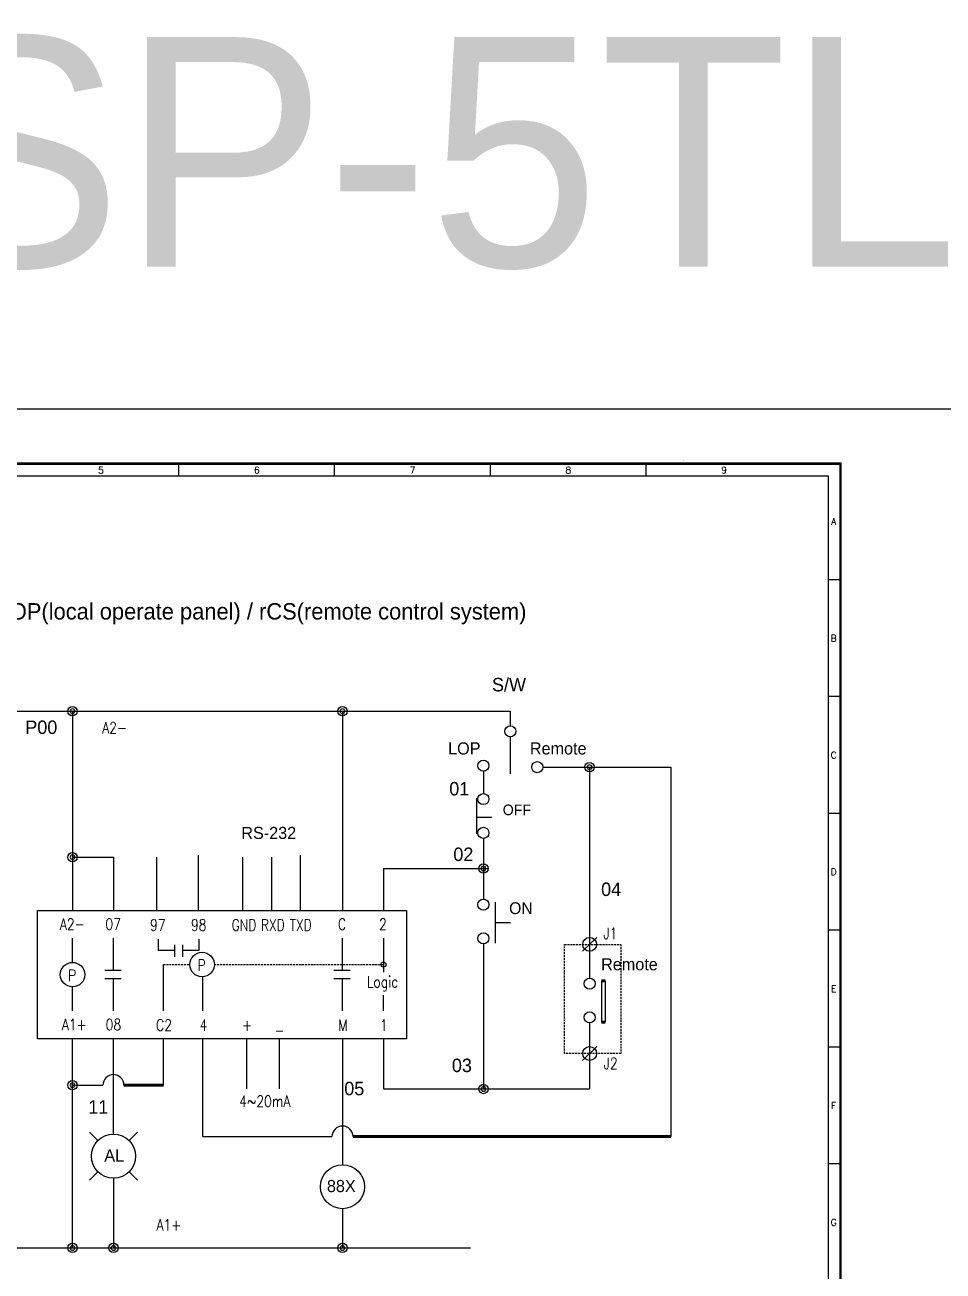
# Model space of a CAD drawing. Header units: millimetres. Extents: x 87 to 927, y 85 to 1088.
# Drawn here: x 279.4 to 515.2, y 767.5 to 1087.5 of the extents above; entities that cross this region are included whole.
import ezdxf
from ezdxf.enums import TextEntityAlignment as Align

# ---------------------------------------------------------------- set-up
doc = ezdxf.new("R2010")
doc.units = ezdxf.units.MM
doc.linetypes.add('DASHED', pattern=[0.75, 0.5, -0.25])
for name, color, linetype in [('10', 1, 'Continuous'), ('20', 2, 'Continuous'), ('30', 3, 'Continuous'), ('4', 133, 'Continuous'), ('70', 7, 'Continuous'), ('ASHADE', 7, 'Continuous')]:
    doc.layers.add(name, color=color, linetype=linetype)
doc.styles.add('ghs', font='NGULIM.TTF')
doc.styles.add('SD', font='ROMAND.shx', dxfattribs={"width": 0.8})
doc.styles.add('SIMPLEX', font='SIMPLEX')

msp = doc.modelspace()

# ---------------------------------------------------------------- linework, layer by layer
for p, q in [((404.026, 904.709), (404.026, 895.232)), ((445.226, 896.917), (445.226, 802.058)), ((397.126, 895.857), (397.126, 890.129)), ((282.623, 860.141), (377.398, 860.141)), ((282.623, 827.146), (282.623, 860.141)), ((377.398, 860.141), (377.398, 827.146)), ((291.623, 846.785), (291.623, 852.981)), ((302.123, 844.658), (302.123, 852.981)), ((313.59, 852.757), (313.59, 849.794)), ((317.79, 851.314), (317.79, 848.24)), ((319.89, 851.314), (319.89, 848.24)), ((324.09, 852.757), (324.09, 849.794)), ((360.925, 844.658), (360.925, 852.981)), ((422.559, 849.644), (426.23, 853.176)), ((317.79, 849.794), (313.59, 849.794)), ((324.09, 849.794), (319.89, 849.794)), ((314.981, 834.306), (314.981, 846.229)), ((304.113, 844.658), (299.913, 844.658)), ((304.113, 842.558), (299.913, 842.558)), ((302.123, 834.306), (302.123, 842.558)), ((362.915, 844.658), (358.715, 844.658)), ((362.915, 842.558), (358.715, 842.558)), ((360.925, 834.306), (360.925, 842.558)), ((291.623, 834.306), (291.623, 840.497)), ((360.925, 834.306), (360.925, 838.395)), ((377.398, 827.146), (282.623, 827.146)), ((422.559, 821.632), (426.23, 825.165)), ((298.127, 801.027), (295.963, 803.192)), ((306.12, 801.027), (308.284, 803.192)), ((298.127, 793.035), (295.963, 790.87)), ((306.12, 793.035), (308.284, 790.87))]:
    msp.add_line(p, q)
at = {"color": 1, "linetype": 'DASHED'}
msp.add_line((314.981, 846.229), (321.746, 846.229), dxfattribs=at)
at = {"lineweight": 60}
for p, q in [((427.427, 842.013), (428.419, 842.013)), ((428.419, 831.45), (427.427, 831.45)), ((304.829, 815.253), (314.949, 815.253)), ((363.642, 802.058), (445.226, 802.058))]:
    msp.add_line(p, q, dxfattribs=at)
msp.add_lwpolyline([(87.106, 988.9), (927.022, 988.9), (927.022, 407.862), (87.106, 407.862)], close=True)
at = {"color": 3, "linetype": 'DASHED'}
msp.add_lwpolyline([(417.959, 851.41), (432.392, 851.41), (432.392, 823.398), (417.959, 823.398)], close=True, dxfattribs=at)
at = {"color": 1}
msp.add_circle((324.89, 846.229), 3.144, dxfattribs=at)
msp.add_circle((291.623, 843.641), 3.144)
for centre in [(302.123, 815.253), (360.937, 802.058)]:
    msp.add_arc(centre, 2.705, 0, 180)
at = {"layer": '10'}
for p, q in [((371.425, 852.981), (371.425, 844.29)), ((325.103, 834.306), (325.103, 843.092)), ((371.425, 834.306), (371.425, 838.395))]:
    msp.add_line(p, q, dxfattribs=at)
at = {"layer": '10', "color": 1, "linetype": 'DASHED'}
msp.add_line((328.034, 846.229), (371.425, 846.229), dxfattribs=at)
at = {"layer": '10'}
msp.add_circle((371.425, 846.229), 0.651, dxfattribs=at)
at = {"layer": '20', "color": 7}
for p, q in [((112.223, 971.728), (485.623, 971.728)), ((485.623, 971.728), (485.623, 733.028))]:
    msp.add_line(p, q, dxfattribs=at)
at = {"layer": '30', "color": 7}
for p, q in [((318.923, 971.728), (318.923, 975.028)), ((358.923, 971.728), (358.923, 975.028)), ((398.923, 971.728), (398.923, 975.028)), ((438.923, 971.728), (438.923, 975.028)), ((488.923, 945.028), (485.623, 945.028)), ((488.923, 915.028), (485.623, 915.028)), ((488.923, 885.028), (485.623, 885.028)), ((488.923, 855.028), (485.623, 855.028)), ((488.923, 825.028), (485.623, 825.028)), ((488.923, 795.028), (485.623, 795.028))]:
    msp.add_line(p, q, dxfattribs=at)
at = {"layer": '4', "color": 0}
for p, q in [((412.367, 896.917), (445.226, 896.917)), ((291.602, 873.798), (302.102, 873.798)), ((371.425, 870.87), (389.076, 870.87)), ((389.076, 870.87), (398.326, 870.87)), ((389.076, 870.87), (398.326, 870.87)), ((291.623, 815.253), (299.418, 815.253)), ((371.437, 814.273), (424.395, 814.273)), ((325.071, 802.058), (358.231, 802.058)), ((270.923, 773.453), (393.831, 773.453))]:
    msp.add_line(p, q, dxfattribs=at)
for centre in [(291.602, 911.275), (360.925, 911.275), (424.395, 896.917), (291.602, 873.798), (397.126, 870.87), (291.602, 815.253), (397.126, 814.273), (291.623, 773.453), (302.11, 773.453), (360.937, 773.453)]:
    msp.add_circle(centre, 1.2, dxfattribs=at)
at = {"layer": '70', "color": 7}
for points in [[(488.923, 705.028), (108.923, 705.028), (108.923, 975.028), (488.923, 975.028)], [(488.623, 705.328), (109.223, 705.328), (109.223, 974.728), (488.623, 974.728)]]:
    msp.add_lwpolyline(points, close=True, dxfattribs=at)
msp.add_solid([(448.382, 975.64), (448.442, 975.64), (448.412, 975.82)], dxfattribs=at)
at = {"layer": 'ASHADE', "ltscale": 2}
for p, q in [((238.38, 911.275), (404.026, 911.275)), ((291.602, 911.275), (291.602, 860.141)), ((360.925, 911.275), (360.925, 860.141)), ((404.026, 911.275), (404.026, 907.554)), ((424.395, 896.917), (424.395, 842.752)), ((395.362, 888.931), (395.362, 879.819)), ((395.362, 884.108), (399.285, 884.108)), ((397.126, 878.62), (397.126, 863.028)), ((302.102, 873.798), (302.102, 860.141)), ((313.159, 873.798), (313.159, 860.141)), ((323.871, 874.329), (323.871, 860.141)), ((335.292, 873.798), (335.292, 860.141)), ((342.681, 873.798), (342.681, 860.141)), ((350.07, 874.329), (350.07, 860.141)), ((371.425, 870.87), (371.425, 860.141)), ((400.159, 862.289), (400.159, 851.726)), ((400.159, 857.007), (404.081, 857.007)), ((397.126, 851.519), (397.126, 814.273)), ((397.126, 851.164), (397.126, 850.265)), ((427.427, 842.013), (427.427, 831.45)), ((428.419, 842.013), (428.419, 831.45)), ((424.395, 831.243), (424.395, 814.273)), ((424.395, 830.888), (424.395, 829.988)), ((291.623, 773.453), (291.623, 827.146)), ((302.123, 802.683), (302.123, 827.146)), ((314.949, 815.253), (314.949, 827.146)), ((325.071, 802.058), (325.071, 827.146)), ((336.32, 827.146), (336.32, 820.235)), ((336.32, 827.075), (336.32, 814.273)), ((344.653, 827.146), (344.653, 820.235)), ((344.653, 827.075), (344.653, 814.273)), ((360.937, 827.146), (360.937, 812.494)), ((371.437, 827.146), (371.437, 820.235)), ((371.437, 827.075), (371.437, 814.273)), ((360.937, 812.494), (360.937, 808.332)), ((360.937, 808.332), (360.937, 794.842)), ((302.11, 791.38), (302.11, 773.453)), ((360.937, 783.539), (360.937, 773.453))]:
    msp.add_line(p, q, dxfattribs=at)
for centre, radius in [((404.026, 906.131), 1.422), ((397.126, 897.279), 1.422), ((410.945, 896.917), 1.422), ((397.126, 888.707), 1.422), ((397.126, 880.043), 1.422), ((397.126, 861.606), 1.422), ((397.126, 852.942), 1.422), ((424.395, 851.41), 1.778), ((424.395, 841.33), 1.422), ((424.395, 832.666), 1.422), ((424.395, 823.398), 1.778), ((302.123, 797.031), 5.651), ((360.95, 789.19), 5.651)]:
    msp.add_circle(centre, radius, dxfattribs=at)
for centre, start, end in [((291.602, 911.275), 0, 180), ((291.602, 911.275), 180, 0), ((360.925, 911.275), 0, 180), ((360.925, 911.275), 180, 0), ((424.395, 896.917), 0, 180), ((424.395, 896.917), 180, 0), ((291.602, 873.798), 0, 180), ((291.602, 873.798), 180, 0), ((397.126, 870.87), 0, 180), ((397.126, 870.87), 180, 0), ((291.602, 815.253), 0, 180), ((291.602, 815.253), 180, 0), ((397.126, 814.273), 0, 180), ((397.126, 814.273), 180, 0), ((291.623, 773.453), 0, 180), ((291.623, 773.453), 180, 0), ((302.11, 773.453), 0, 180), ((302.11, 773.453), 180, 0), ((360.937, 773.453), 0, 180), ((360.937, 773.453), 180, 0)]:
    msp.add_arc(centre, 0.593, start, end, dxfattribs=at)

# ---------------------------------------------------------------- texts
at = {"color": 7, "linetype": 'Continuous', "style": 'SD', "width": 0.8}
for s, p in [('A2-', (302.421, 907.043)), ('A2-', (291.556, 856.601)), ('07', (302.056, 856.601)), ('97', (313.523, 856.377)), ('98', (324.023, 856.377)), ('GND', (335.656, 856.377)), ('RXD', (343.045, 856.377)), ('TXD', (350.222, 856.377)), ('C', (360.825, 856.601)), ('2', (371.325, 856.601)), ('J1', (429.713, 854.223)), ('P', (291.523, 843.454)), ('P', (324.79, 846.042)), ('Logic', (371.223, 841.387)), ('A1+', (292.07, 830.824)), ('08', (302.126, 830.824)), ('C2', (315.104, 830.682)), ('4', (325.226, 830.682)), ('M', (361.048, 830.682)), ('1', (371.548, 830.682)), ('+', (336.431, 830.682)), ('-', (344.764, 829.338)), ('J2', (429.795, 820.845)), ('A1+', (316.373, 779.366))]:
    msp.add_text(s, height=2.903, dxfattribs=at).set_placement(p, align=Align.MIDDLE)
at = {"color": 1, "linetype": 'Continuous', "style": 'SD', "width": 0.8}
msp.add_text('4~20mA', height=2.903, dxfattribs=at).set_placement((341.007, 811.137), align=Align.MIDDLE)
at = {"layer": '30', "color": 7, "style": 'SIMPLEX'}
for s, p in [('5', (298.923, 973.182)), ('6', (338.923, 973.182)), ('7', (378.923, 973.182)), ('8', (418.923, 973.182)), ('9', (458.923, 973.182)), ('A', (487.073, 960.028)), ('B', (487.073, 930.028)), ('C', (487.073, 900.028)), ('D', (487.073, 870.028)), ('E', (487.073, 840.028)), ('F', (487.073, 810.028)), ('G', (487.073, 780.028))]:
    msp.add_text(s, height=1.7, dxfattribs=at).set_placement(p, align=Align.MIDDLE)
at = {"layer": 'ASHADE', "color": 0, "linetype": 'ByBlock', "lineweight": 25, "ltscale": 2, "style": 'ghs'}
msp.add_text('DSP-5TL/5TM', height=58.968, dxfattribs=at).set_placement((194.728, 1025.396))
at = {"layer": 'ASHADE', "ltscale": 2, "style": 'ghs'}
for s, height, p in [('DSP-VIP-5TM-ZCT- LOP(local operate panel) / rCS(remote control system)', 4.2, (220.597, 934.824)), ('S/W ', 3.4566, (399.327, 916.373)), ('LOP', 3.1067, (388.055, 900.171)), ('Remote', 3.1067, (409.058, 900.171)), ('OFF', 2.7184, (402.083, 884.586)), ('RS-232', 3.1067, (334.961, 878.47)), ('ON', 3.0246, (403.715, 859.187)), ('Remote', 3.1067, (427.345, 844.75)), ('AL', 3.1067, (299.774, 795.645)), ('88X', 3.1067, (356.935, 787.804))]:
    msp.add_text(s, height=height, dxfattribs=at).set_placement(p)
at = {"layer": 'ASHADE', "color": 3, "ltscale": 2, "style": 'ghs'}
for s, p in [('P00', (279.487, 905.436)), ('01', (388.35, 889.646)), ('02', (389.397, 872.81)), ('04', (427.343, 863.828)), ('03', (389.028, 818.612)), ('05', (361.391, 812.671)), ('11', (295.674, 807.938))]:
    msp.add_text(s, height=3.4566, dxfattribs=at).set_placement(p)

doc.saveas('drawing.dxf')
